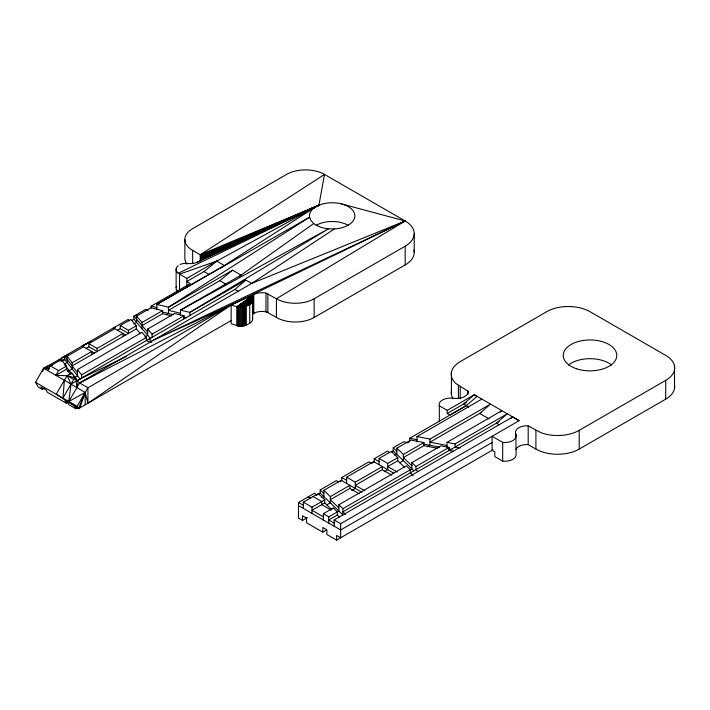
<?xml version="1.0" encoding="UTF-8"?>
<svg xmlns="http://www.w3.org/2000/svg" width="710" height="710" viewBox="0 0 710 710"><rect width="100%" height="100%" fill="white"/><g stroke="black" fill="none" stroke-linecap="round" stroke-linejoin="round"><path stroke-width="1.06" d="M265.22 311.122L276.412 317.494A26.678 15.398 0 0 0 314.139 317.494L405.179 264.936L405.179 246.201A30.876 17.83 0 0 0 405.179 220.987L231.158 304.927L87.916 403.262L87.933 387.811L79.6 382.921L68.817 401.514L78.464 408.667L231.158 320.538M323.361 519.968L323.361 513.729L328.765 516.853L338.856 511.022L338.856 504.783L406.298 465.84L410.353 469.745L410.353 472.869L413.06 475.469M338.856 504.783L342.912 508.679L342.912 514.928L320.192 493.068L320.192 489.944L336.336 480.626L338.768 482.028M64.628 359.482L61.637 360.92L61.681 357.813L128.182 319.42L129.522 320.982M44.18 388.219L42.263 389.328L38.207 386.986L35.5 382.299L43.612 368.25L64.406 380.258L62.888 398.115L77.115 406.324L78.464 408.667L85.182 392.47L87.933 387.811L231.158 304.927L238.906 307.492L245.411 306.809L245.411 325.553L238.906 326.227L231.158 323.662L231.158 304.927L79.6 382.921L251.633 283.45L334.445 228.913A22.711 13.108 0 0 0 353.411 211.225A22.711 13.108 0 0 0 318.905 205.226L200.202 254.757L192.676 250.408A26.678 15.398 0 0 1 192.676 228.629L286.556 174.429A26.847 15.496 0 0 1 324.523 174.429L405.179 220.987L276.412 298.759L276.412 317.494M180.02 264.519A9.407 5.431 0 0 1 187.822 263.463A11.484 6.63 0 0 0 197.158 262.256C200.371 261.564 204.116 257.18 200.202 254.757L324.523 174.429L318.905 205.226L216.772 261.094L186.837 278.373L178.219 273.27A11.422 6.594 0 0 1 178.139 265.673M77.718 407.584L75.801 408.694L74.452 406.351L78.464 408.667L56.161 394.227L67.157 375.599L71.71 372.919L75.828 378.19L73.725 379.433L71.018 384.083L68.817 401.514L85.182 392.47L87.916 403.262M245.411 325.553L249.742 323.21L249.742 304.466C255.636 302.371 248.669 295.014 255.272 293.887A12.274 7.091 0 0 1 265.984 293.07L276.412 298.759A26.678 15.398 0 0 0 314.139 298.759L405.179 246.201M42.715 371.374L43.612 368.25L68.595 354.325M79.822 407.886L85.182 392.47L64.406 380.258M47.659 370.584L50.357 365.898L61.3 359.579L66.412 366.12L66.412 369.244L70.388 374.259M67.486 375.767L55.868 375.324L58.575 370.647L66.412 366.12M341.501 203.912L405.179 220.987L251.633 283.45L245.784 280.068L234.966 289.44L71.018 384.083L62.888 398.115L35.5 382.299M77.115 406.324L85.182 392.47L85.2 404.815M266.987 312.134L265.984 311.805A12.274 7.091 0 0 0 255.272 312.622L252.574 314.184L252.574 295.449L236.794 307.022L236.794 325.757M468.609 407.105L463.488 404.096L474.307 394.724L519.152 420.666L340.667 523.723L334.17 519.968L334.17 526.216M500.177 412.12L501.846 410.673L446.998 442.348L446.998 447.548M510.996 418.367L512.664 416.921L519.037 420.737M151.15 308.246L151.15 306.17L190.298 283.565L186.837 281.497L204.027 271.575L216.772 261.094L224.333 265.46L314.583 207.568A22.711 13.108 0 0 0 309.578 217.18L168.439 307.217L156.848 304.421L156.848 309.622M221.777 267.555L224.333 265.46L156.848 304.421L309.578 217.18L310.936 220.508L313.74 223.526A22.711 13.108 0 0 0 328.517 228.806L334.445 228.913M180.482 313.243L168.439 310.332L219.807 280.681L232.543 270.199L241.08 275.134L313.74 223.526M239.385 276.527L241.08 275.134L180.482 310.119L180.482 315.32M237.823 326.032L237.823 307.297L252.13 298.227L236.794 307.022L252.165 295.972L252.165 299.274M251.89 297.667L236.794 307.022L251.917 296.523L251.917 298.733M236.794 307.022L251.819 297.099L251.819 299.3M251.269 303.268L246.308 306.418L246.308 325.153M252.458 298.954L238.906 307.492L238.906 326.227M252.636 299.691L240.015 307.599L240.015 326.334M252.538 301.173L242.279 307.536L242.279 326.28M252.263 301.901L243.37 307.386L243.37 326.121M251.837 302.602L244.426 307.137L244.426 325.872M463.488 404.096L466.177 402.526M80.434 379.593L67.13 362.455L67.086 356.242L83.487 346.773M123.034 336.549L123.034 333.425L97.11 348.397L97.11 351.521L88.892 346.773L88.892 343.649L114.816 328.686M120.23 325.562L128.439 330.31L128.439 333.425L120.23 328.686L120.23 325.562L130.871 319.42L136.32 325.757L136.32 328.881L140.571 333.824M133.72 324.017L136.577 322.367L136.577 316.127L150.999 307.794L162.59 310.589L162.59 313.714L142.027 325.588M131.989 320.352L133.888 319.252L133.888 316.127L145.302 309.542L148.15 310.226M86.194 348.335L88.892 346.773M117.523 330.248L120.23 328.686M77.496 372.697L72.189 365.872L72.189 362.783L91.705 351.521L91.705 354.636L72.189 365.872L72.207 368.96L67.814 371.596M128.439 330.31L136.32 325.757M142.027 328.712L142.027 322.464L162.59 310.589M232.543 270.199L168.439 307.217L168.439 313.456L166.246 314.725M55.868 375.324L66.412 369.244M91.705 354.636L136.32 328.881M73.263 375.812L74.603 377.489L77.496 375.821L77.496 369.573L141.982 332.342L146.384 337.454L146.384 340.578L151.195 342.628M150.831 338.936L147.689 335.298L147.689 329.049L174.633 313.492L183.988 315.746L183.988 318.87M144.84 336.939L147.689 335.298L133.888 319.252M81.614 377.977L81.614 374.853L146.384 337.454M152.091 337.286L152.091 334.161L183.988 315.746M245.784 280.068L189.836 312.373L180.482 310.119L328.517 228.806L189.836 312.373L189.836 315.497M42.263 389.328L40.905 386.986L46.052 389.959L47.41 392.302L66.314 403.218L68.231 402.108M515.851 449.439A11.475 6.621 0 0 1 526.935 444.531L528.187 444.62L535.917 449.084A30.592 17.661 0 0 0 579.191 449.084L665.731 399.127L665.731 380.382A30.592 17.661 0 0 0 665.731 355.408L590.01 311.69A30.592 17.661 0 0 0 546.735 311.69L460.195 361.647A30.592 17.661 0 0 0 455.926 383.542L467.934 391.095L468.094 391.822A11.475 6.621 0 0 1 453.654 398.221L450.548 398.07A11.475 6.621 0 0 0 439.082 404.691L439.33 405.809L447.22 410.362L474.262 394.751L477.031 396.349L466.213 405.721L409.679 438.283L409.679 441.407L407.087 442.907M447.22 410.362L447.22 413.486L465.866 402.721M307.332 517.67L302.531 520.439L298.475 518.096L298.475 502.485L314.619 493.166L316.811 495.269M339.939 481.664L341.75 480.626L341.75 477.502L368.792 461.891L371.223 463.293M371.499 463.453L374.197 461.891L374.197 458.766L387.633 451.01L389.098 452.412M413.903 470.819L393.216 450.912L393.216 447.788L403.626 441.78L407.797 442.578M466.71 405.357L449.918 415.048L447.22 413.486M303.347 508.422L303.347 502.174L318.266 493.556L324.763 499.804L324.763 502.92L331.73 509.629M321.985 497.657L323.849 496.583L323.849 490.335L341.208 480.315L361.896 492.261M346.613 483.439L346.613 477.191L373.655 461.58L393.402 472.975M379.069 464.704L379.069 458.456L391.29 451.4L397.777 457.648L397.777 460.763L404.753 467.473M395.008 455.5L396.863 454.427L396.863 448.179L410.93 440.058L423.914 442.561L423.914 445.676L403.351 457.551L411.871 465.742M416.974 441.771L416.974 436.57L481.833 399.127M316.474 495.216L320.192 493.068M391.352 451.986L393.216 450.912M303.347 502.174L312.001 507.171L324.763 499.804M326.618 504.97L330.336 502.831L330.336 496.583L349.861 485.312L349.861 488.436L330.336 499.707L338.856 507.898M346.613 477.191L355.266 482.188L382.308 466.577L382.308 469.7L355.266 485.312L364.736 490.779M379.069 458.456L387.722 463.453L397.777 457.648M399.641 462.813L403.351 460.675L403.351 454.427L423.914 442.561M416.974 436.57L429.958 439.064L490.486 404.123L479.667 413.486L489.137 418.953M324.763 502.92L312.001 510.295L323.361 516.853M397.777 460.763L387.722 466.577L397.183 472.035M481.469 412.448L429.958 442.188L446.998 445.472M351.663 490.512L355.266 488.436L355.266 482.188M384.119 471.777L387.722 469.7L387.722 463.453M427.367 446.812L429.958 445.312L429.958 439.064M323.361 513.729L333.283 507.996L337.339 511.901L337.339 515.025L339.362 516.978M342.912 508.679L411.871 468.866L411.871 462.618L440.945 445.836L449.057 447.398L449.057 450.522L453.122 451.303M417.959 471.6L415.927 469.647L415.927 466.523L449.057 447.398M446.998 442.348L455.11 443.91L507.251 413.797L496.441 423.169L499.139 424.731M337.339 515.025L328.765 519.968L334.17 523.092M499.139 421.607L342.912 511.803L345.619 514.404M334.17 519.968L512.664 416.921M302.531 520.439L302.531 515.753L306.587 518.096L306.587 522.782L322.819 532.154L326.653 529.935M492.287 442.428L340.667 529.962L298.475 505.609M322.819 532.154L322.819 527.468L326.875 529.811L326.875 534.497L336.611 540.115L493.024 449.803M515.851 434.13L516.117 435.922A11.475 6.621 0 0 1 504.641 442.543L502.698 442.392L492.11 436.286L492.11 450.335L494.817 451.897L494.817 456.583L502.698 461.136L504.641 461.278A11.475 6.621 0 0 0 516.117 454.657L515.851 434.13A11.475 6.621 0 0 1 526.935 425.787L528.187 425.885L541.277 432.816A30.592 17.661 0 0 0 579.191 430.349L665.731 380.382M61.637 360.92L64.601 359.322L64.575 356.5M79.6 382.921L95.078 374.605M94.412 353.083L82.147 346.001L90.96 341.51M126.336 356.482L78.721 379.646L76.849 387.571L75.828 378.19L67.157 375.599L71.018 384.083M178.219 273.27L318.905 205.226L201.099 255.573L201.099 259.984M61.734 361.097L64.725 359.659M405.179 220.987L153.12 340.321L253.124 294.969L253.124 313.705M197.158 262.256L318.905 205.226L201.569 256.212L201.569 259.523M199.821 260.712L318.905 205.226L201.853 256.887L201.959 259.78M201.178 259.576L318.905 205.226L201.959 257.57M201.622 258.937L318.905 205.226L201.88 258.262M65.586 356.038L67.592 355.124M82.147 346.001L86.194 344.252M46.638 367.105L43.612 368.25L49.398 368.907M115.437 327.195L113.476 327.913L125.741 334.987M216.772 261.094L179.523 274.149L179.523 289.573M137.003 315.187L133.888 316.127L147.689 332.173M52.735 364.976L46.319 366.68L49.549 368.552M409.679 438.283L416.974 439.694M460.178 448.001L455.11 447.025L455.11 443.91M423.471 444.061L439.543 447.158M448.01 448.782L452.066 449.563M423.914 445.676L437.75 448.347M183.597 317.077L186.712 317.787M151.15 306.17L156.848 307.536M162.12 311.93L173.462 314.672M162.59 313.714L171.625 315.888M204.027 271.575L208.749 274.3M219.807 280.681L226.446 284.515M234.966 289.44L238.311 291.366M374.197 458.766L379.069 461.58M382.308 469.7L391.778 475.159M341.75 477.502L346.613 480.315M349.861 488.436L359.322 493.894M88.892 343.649L97.11 348.397M313.083 496.556L321.736 501.544L321.736 504.668L331.197 510.135M333.096 508.103L333.842 508.537M308.211 496.867L310.643 498.269M298.475 502.485L303.347 505.298M50.357 365.898L58.575 370.647M75.801 408.694L69.039 404.789L67.69 402.446L64.965 400.875L66.314 403.218M67.157 375.599L73.725 379.433M396.863 448.179L403.351 454.427M411.871 462.618L415.927 466.523M393.216 447.788L396.863 451.303M323.849 490.335L330.336 496.583M320.192 489.944L323.849 493.459M136.577 316.127L142.027 322.464M147.689 329.049L152.091 334.161M149.233 338.936L151.825 341.945M64.601 359.322L67.13 362.455L64.193 364.159L71.932 374.126M64.575 356.145L72.189 365.872M67.086 356.242L72.189 362.783M77.496 369.573L81.614 374.853M75.784 378.998L77.541 381.261M58.788 359.438L60.048 361.07M674.5 365.916L674.5 388.61M579.191 430.349L579.191 449.084M535.917 430.349L535.917 449.084M528.187 425.885L528.187 444.62M502.698 442.392L502.698 461.136M467.934 391.095L467.934 394.405M460.195 386.63L460.195 398.754M458.403 385.335L458.403 398.558M451.427 372.164L451.427 394.858M439.33 405.809L439.33 421.243M414.223 233.599L414.223 252.334M340.667 523.723L340.667 537.772L336.611 535.429L336.611 540.115M328.765 516.853L328.765 523.092M314.139 298.759L314.139 317.494M312.001 507.171L312.001 513.419M267.874 293.825L267.874 312.56M265.984 293.07L265.984 311.805M253.807 294.543L253.807 313.279M252.662 319.172L252.662 300.428L241.151 307.616L241.151 326.351M200.202 254.757L200.202 261.369M192.676 250.408L192.676 263.632M186.837 278.373L186.837 286.698M184.857 239.518L184.857 258.254A26.678 15.398 0 0 0 186.89 264.147M176.133 268.904L176.133 287.639M413.957 250.009A30.876 17.83 0 0 1 405.179 264.936M316.181 225.292A22.711 13.108 0 0 1 348.299 225.372M252.458 317.689A10.836 6.257 0 0 1 249.742 323.21M177.207 291.011A11.422 6.594 0 0 1 176.47 286.503M568.346 365.055A26.776 15.46 0 0 1 611.674 365.055M452.953 398.709A30.592 17.661 0 0 1 451.427 390.899M674.5 384.651A30.592 17.661 0 0 1 665.731 399.127M576.626 368.792A26.776 15.46 0 0 0 616.777 355.408A26.776 15.46 0 0 0 576.626 342.016A26.776 15.46 0 0 0 576.626 368.792"/></g></svg>
